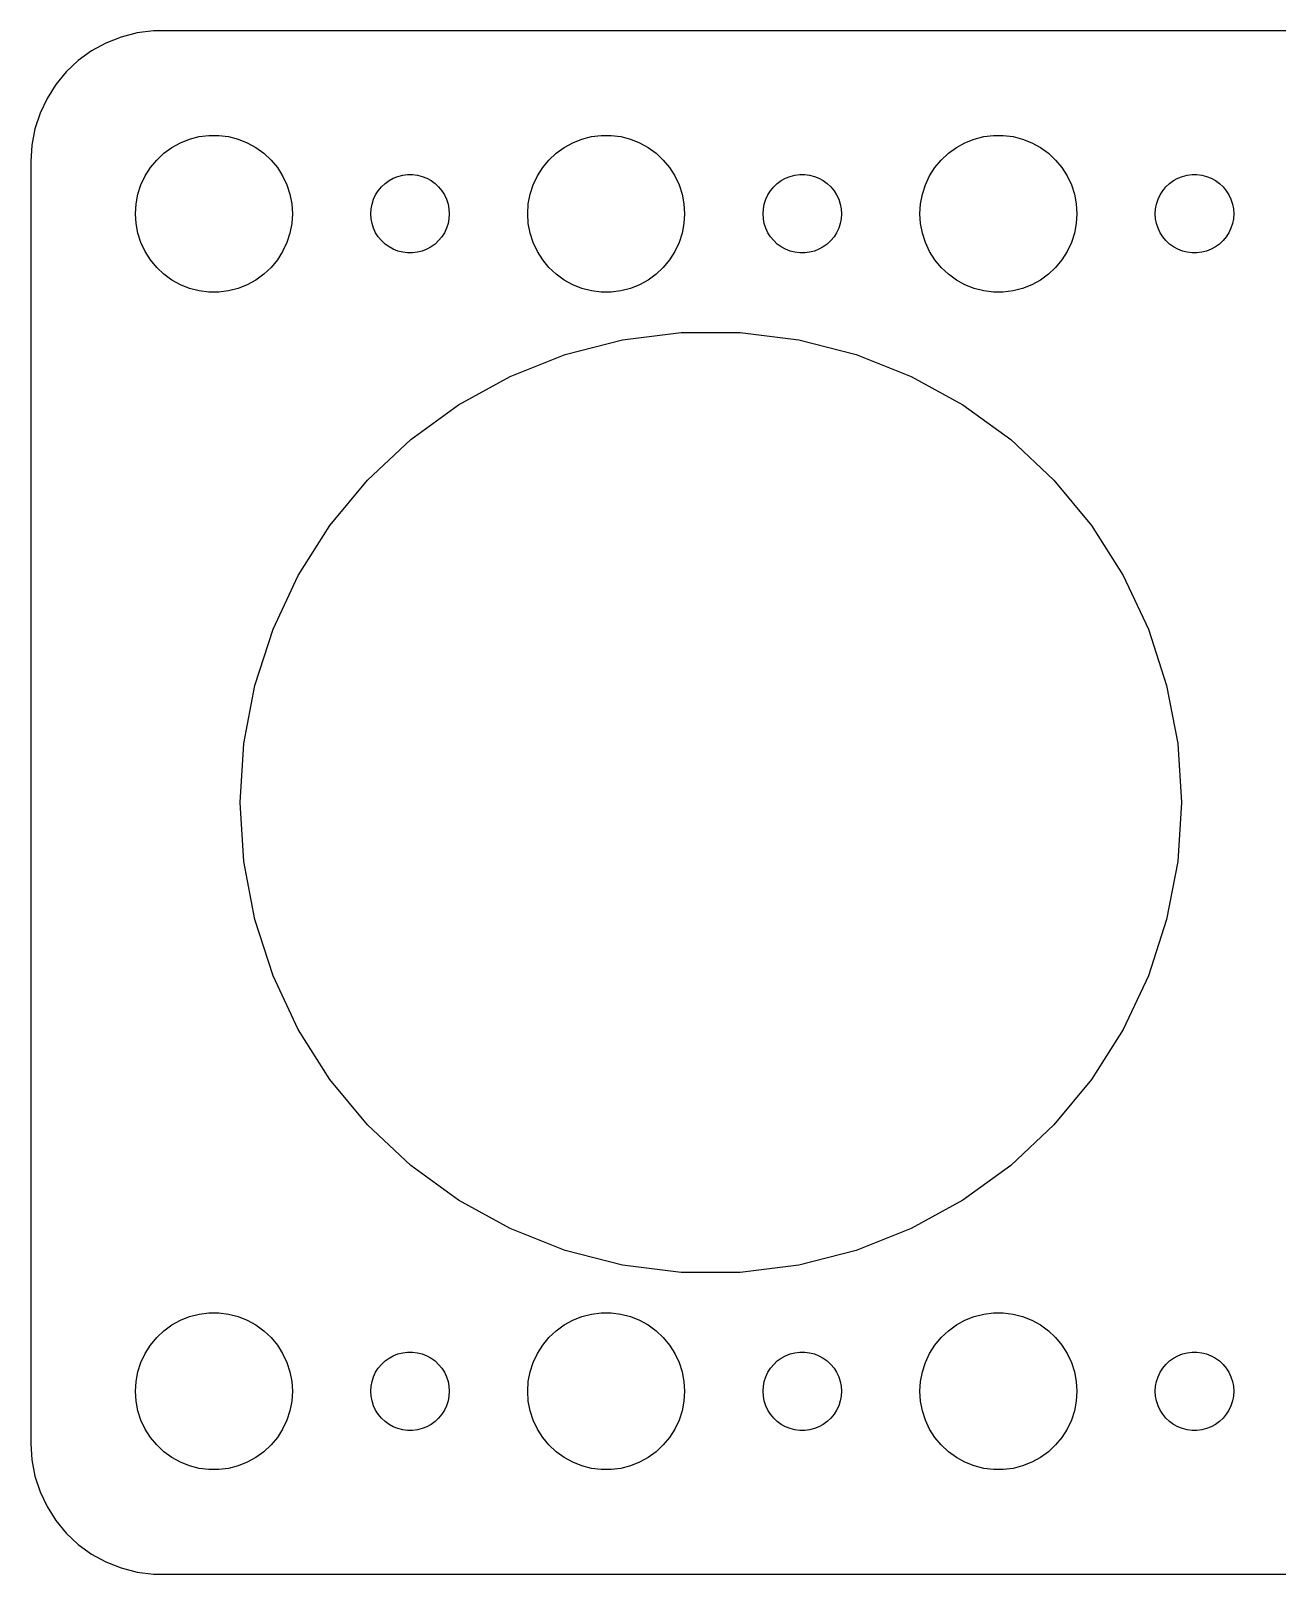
# Model space of a CAD drawing. Header units: metres. Extents: x -67 to 67, y -29 to 29.
# Drawn here: x -67 to -19.3, y -29.5 to 29.5 of the extents above; entities that cross this region are included whole.
import ezdxf

# ---------------------------------------------------------------- set-up
doc = ezdxf.new("R2010")
doc.units = ezdxf.units.M

msp = doc.modelspace()

# ---------------------------------------------------------------- linework, layer by layer
for p, q in [((-62.3139, 29.4901), (-62.9369, 29.4114)), ((62.3139, 29.4901), (-62.3139, 29.4901)), ((-64.1289, 29.0241), (-64.6791, 28.7216)), ((-63.5451, 29.2553), (-64.1289, 29.0241)), ((-62.9369, 29.4114), (-63.5451, 29.2553)), ((-65.1871, 28.3526), (-65.6448, 27.9227)), ((-64.6791, 28.7216), (-65.1871, 28.3526)), ((-65.6448, 27.9227), (-66.0451, 27.4389)), ((-66.0451, 27.4389), (-66.3815, 26.9088)), ((-66.3815, 26.9088), (-66.6489, 26.3406)), ((-66.6489, 26.3406), (-66.8429, 25.7434)), ((-66.8429, 25.7434), (-66.9606, 25.1267)), ((-60.927, 25.3532), (-60.5621, 25.4469)), ((-60.5621, 25.4469), (-60.1884, 25.4941)), ((-60.1884, 25.4941), (-59.8116, 25.4941)), ((-59.8116, 25.4941), (-59.4379, 25.4469)), ((-59.4379, 25.4469), (-59.0729, 25.3532)), ((-45.927, 25.3532), (-45.5621, 25.4469)), ((-45.5621, 25.4469), (-45.1884, 25.4941)), ((-45.1884, 25.4941), (-44.8116, 25.4941)), ((-44.8116, 25.4941), (-44.4379, 25.4469)), ((-44.4379, 25.4469), (-44.0729, 25.3532)), ((-30.927, 25.3532), (-30.5621, 25.4469)), ((-30.5621, 25.4469), (-30.1884, 25.4941)), ((-30.1884, 25.4941), (-29.8116, 25.4941)), ((-29.8116, 25.4941), (-29.4379, 25.4469)), ((-29.4379, 25.4469), (-29.0729, 25.3532)), ((-66.9606, 25.1267), (-67, 24.5)), ((-62.1869, 24.5536), (-61.9123, 24.8115)), ((-61.9123, 24.8115), (-61.6075, 25.033)), ((-61.6075, 25.033), (-61.2773, 25.2145)), ((-61.2773, 25.2145), (-60.927, 25.3532)), ((-59.0729, 25.3532), (-58.7227, 25.2145)), ((-58.7227, 25.2145), (-58.3925, 25.033)), ((-58.3925, 25.033), (-58.0877, 24.8115)), ((-58.0877, 24.8115), (-57.8131, 24.5536)), ((-47.1869, 24.5536), (-46.9123, 24.8115)), ((-46.9123, 24.8115), (-46.6075, 25.033)), ((-46.6075, 25.033), (-46.2773, 25.2145)), ((-46.2773, 25.2145), (-45.927, 25.3532)), ((-44.0729, 25.3532), (-43.7227, 25.2145)), ((-43.7227, 25.2145), (-43.3925, 25.033)), ((-43.3925, 25.033), (-43.0877, 24.8115)), ((-43.0877, 24.8115), (-42.8131, 24.5536)), ((-32.1869, 24.5536), (-31.9123, 24.8115)), ((-31.9123, 24.8115), (-31.6075, 25.033)), ((-31.6075, 25.033), (-31.2773, 25.2145)), ((-31.2773, 25.2145), (-30.927, 25.3532)), ((-29.0729, 25.3532), (-28.7227, 25.2145)), ((-28.7227, 25.2145), (-28.3925, 25.033)), ((-28.3925, 25.033), (-28.0877, 24.8115)), ((-28.0877, 24.8115), (-27.8131, 24.5536)), ((-67, 24.5), (-67, -24.5)), ((-62.6289, 23.9453), (-62.427, 24.2634)), ((-62.427, 24.2634), (-62.1869, 24.5536)), ((-57.8131, 24.5536), (-57.5729, 24.2634)), ((-57.5729, 24.2634), (-57.3711, 23.9453)), ((-47.6289, 23.9453), (-47.427, 24.2634)), ((-47.427, 24.2634), (-47.1869, 24.5536)), ((-42.8131, 24.5536), (-42.5729, 24.2634)), ((-42.5729, 24.2634), (-42.3711, 23.9453)), ((-32.6289, 23.9453), (-32.427, 24.2634)), ((-32.427, 24.2634), (-32.1869, 24.5536)), ((-27.8131, 24.5536), (-27.5729, 24.2634)), ((-27.5729, 24.2634), (-27.3711, 23.9453)), ((-62.9057, 23.2461), (-62.7893, 23.6044)), ((-62.7893, 23.6044), (-62.6289, 23.9453)), ((-57.3711, 23.9453), (-57.2107, 23.6044)), ((-57.2107, 23.6044), (-57.0942, 23.2461)), ((-53.5934, 23.5268), (-53.4561, 23.6558)), ((-53.4561, 23.6558), (-53.3037, 23.7665)), ((-53.3037, 23.7665), (-53.1387, 23.8572)), ((-53.1387, 23.8572), (-52.9635, 23.9266)), ((-52.9635, 23.9266), (-52.7811, 23.9734)), ((-52.7811, 23.9734), (-52.5942, 23.997)), ((-52.5942, 23.997), (-52.4058, 23.997)), ((-52.4058, 23.997), (-52.2189, 23.9734)), ((-52.2189, 23.9734), (-52.0365, 23.9266)), ((-52.0365, 23.9266), (-51.8613, 23.8572)), ((-51.8613, 23.8572), (-51.6963, 23.7665)), ((-51.6963, 23.7665), (-51.5439, 23.6558)), ((-51.5439, 23.6558), (-51.4065, 23.5268)), ((-47.9057, 23.2461), (-47.7893, 23.6044)), ((-47.7893, 23.6044), (-47.6289, 23.9453)), ((-42.3711, 23.9453), (-42.2107, 23.6044)), ((-42.2107, 23.6044), (-42.0942, 23.2461)), ((-38.5934, 23.5268), (-38.4561, 23.6558)), ((-38.4561, 23.6558), (-38.3037, 23.7665)), ((-38.3037, 23.7665), (-38.1387, 23.8572)), ((-38.1387, 23.8572), (-37.9635, 23.9266)), ((-37.9635, 23.9266), (-37.7811, 23.9734)), ((-37.7811, 23.9734), (-37.5942, 23.997)), ((-37.5942, 23.997), (-37.4058, 23.997)), ((-37.4058, 23.997), (-37.2189, 23.9734)), ((-37.2189, 23.9734), (-37.0365, 23.9266)), ((-37.0365, 23.9266), (-36.8613, 23.8572)), ((-36.8613, 23.8572), (-36.6963, 23.7665)), ((-36.6963, 23.7665), (-36.5439, 23.6558)), ((-36.5439, 23.6558), (-36.4065, 23.5268)), ((-32.9057, 23.2461), (-32.7893, 23.6044)), ((-32.7893, 23.6044), (-32.6289, 23.9453)), ((-27.3711, 23.9453), (-27.2107, 23.6044)), ((-27.2107, 23.6044), (-27.0942, 23.2461)), ((-23.5934, 23.5268), (-23.4561, 23.6558)), ((-23.4561, 23.6558), (-23.3037, 23.7665)), ((-23.3037, 23.7665), (-23.1387, 23.8572)), ((-23.1387, 23.8572), (-22.9635, 23.9266)), ((-22.9635, 23.9266), (-22.7811, 23.9734)), ((-22.7811, 23.9734), (-22.5942, 23.997)), ((-22.5942, 23.997), (-22.4058, 23.997)), ((-22.4058, 23.997), (-22.2189, 23.9734)), ((-22.2189, 23.9734), (-22.0365, 23.9266)), ((-22.0365, 23.9266), (-21.8613, 23.8572)), ((-21.8613, 23.8572), (-21.6963, 23.7665)), ((-21.6963, 23.7665), (-21.5439, 23.6558)), ((-21.5439, 23.6558), (-21.4065, 23.5268)), ((-62.9763, 22.876), (-62.9057, 23.2461)), ((-57.0942, 23.2461), (-57.0237, 22.876)), ((-53.9529, 22.873), (-53.8947, 23.0522)), ((-53.8947, 23.0522), (-53.8145, 23.2226)), ((-53.8145, 23.2226), (-53.7135, 23.3817)), ((-53.7135, 23.3817), (-53.5934, 23.5268)), ((-51.4065, 23.5268), (-51.2865, 23.3817)), ((-51.2865, 23.3817), (-51.1855, 23.2226)), ((-51.1855, 23.2226), (-51.1053, 23.0522)), ((-51.1053, 23.0522), (-51.0471, 22.873)), ((-47.9763, 22.876), (-47.9057, 23.2461)), ((-42.0942, 23.2461), (-42.0237, 22.876)), ((-38.9529, 22.873), (-38.8947, 23.0522)), ((-38.8947, 23.0522), (-38.8145, 23.2226)), ((-38.8145, 23.2226), (-38.7135, 23.3817)), ((-38.7135, 23.3817), (-38.5934, 23.5268)), ((-36.4065, 23.5268), (-36.2865, 23.3817)), ((-36.2865, 23.3817), (-36.1855, 23.2226)), ((-36.1855, 23.2226), (-36.1053, 23.0522)), ((-36.1053, 23.0522), (-36.0471, 22.873)), ((-32.9763, 22.876), (-32.9057, 23.2461)), ((-27.0942, 23.2461), (-27.0237, 22.876)), ((-23.9529, 22.873), (-23.8947, 23.0522)), ((-23.8947, 23.0522), (-23.8145, 23.2226)), ((-23.8145, 23.2226), (-23.7135, 23.3817)), ((-23.7135, 23.3817), (-23.5934, 23.5268)), ((-21.4065, 23.5268), (-21.2865, 23.3817)), ((-21.2865, 23.3817), (-21.1855, 23.2226)), ((-21.1855, 23.2226), (-21.1053, 23.0522)), ((-21.1053, 23.0522), (-21.0471, 22.873)), ((-63, 22.5), (-62.9763, 22.876)), ((-62.9763, 22.124), (-63, 22.5)), ((-57.0237, 22.876), (-57, 22.5)), ((-57, 22.5), (-57.0237, 22.124)), ((-54, 22.5), (-53.9882, 22.688)), ((-53.9882, 22.312), (-54, 22.5)), ((-53.9882, 22.688), (-53.9529, 22.873)), ((-51.0471, 22.873), (-51.0118, 22.688)), ((-51.0118, 22.688), (-51, 22.5)), ((-51, 22.5), (-51.0118, 22.312)), ((-48, 22.5), (-47.9763, 22.876)), ((-47.9763, 22.124), (-48, 22.5)), ((-42.0237, 22.876), (-42, 22.5)), ((-42, 22.5), (-42.0237, 22.124)), ((-39, 22.5), (-38.9882, 22.688)), ((-38.9882, 22.312), (-39, 22.5)), ((-38.9882, 22.688), (-38.9529, 22.873)), ((-36.0471, 22.873), (-36.0118, 22.688)), ((-36.0118, 22.688), (-36, 22.5)), ((-36, 22.5), (-36.0118, 22.312)), ((-33, 22.5), (-32.9763, 22.876)), ((-32.9763, 22.124), (-33, 22.5)), ((-27.0237, 22.876), (-27, 22.5)), ((-27, 22.5), (-27.0237, 22.124)), ((-24, 22.5), (-23.9882, 22.688)), ((-23.9882, 22.312), (-24, 22.5)), ((-23.9882, 22.688), (-23.9529, 22.873)), ((-21.0471, 22.873), (-21.0118, 22.688)), ((-21.0118, 22.688), (-21, 22.5)), ((-21, 22.5), (-21.0118, 22.312)), ((-62.9057, 21.7539), (-62.9763, 22.124)), ((-57.0237, 22.124), (-57.0942, 21.7539)), ((-53.9529, 22.127), (-53.9882, 22.312)), ((-53.8947, 21.9478), (-53.9529, 22.127)), ((-53.8145, 21.7774), (-53.8947, 21.9478)), ((-51.1053, 21.9478), (-51.1855, 21.7774)), ((-51.0471, 22.127), (-51.1053, 21.9478)), ((-51.0118, 22.312), (-51.0471, 22.127)), ((-47.9057, 21.7539), (-47.9763, 22.124)), ((-42.0237, 22.124), (-42.0942, 21.7539)), ((-38.9529, 22.127), (-38.9882, 22.312)), ((-38.8947, 21.9478), (-38.9529, 22.127)), ((-38.8145, 21.7774), (-38.8947, 21.9478)), ((-36.1053, 21.9478), (-36.1855, 21.7774)), ((-36.0471, 22.127), (-36.1053, 21.9478)), ((-36.0118, 22.312), (-36.0471, 22.127)), ((-32.9057, 21.7539), (-32.9763, 22.124)), ((-27.0237, 22.124), (-27.0942, 21.7539)), ((-23.9529, 22.127), (-23.9882, 22.312)), ((-23.8947, 21.9478), (-23.9529, 22.127)), ((-23.8145, 21.7774), (-23.8947, 21.9478)), ((-21.1053, 21.9478), (-21.1855, 21.7774)), ((-21.0471, 22.127), (-21.1053, 21.9478)), ((-21.0118, 22.312), (-21.0471, 22.127)), ((-62.7893, 21.3956), (-62.9057, 21.7539)), ((-62.6289, 21.0547), (-62.7893, 21.3956)), ((-57.2107, 21.3956), (-57.3711, 21.0547)), ((-57.0942, 21.7539), (-57.2107, 21.3956)), ((-53.7135, 21.6183), (-53.8145, 21.7774)), ((-53.5934, 21.4732), (-53.7135, 21.6183)), ((-53.4561, 21.3442), (-53.5934, 21.4732)), ((-53.3037, 21.2335), (-53.4561, 21.3442)), ((-53.1387, 21.1427), (-53.3037, 21.2335)), ((-51.6963, 21.2335), (-51.8613, 21.1427)), ((-51.5439, 21.3442), (-51.6963, 21.2335)), ((-51.4065, 21.4732), (-51.5439, 21.3442)), ((-51.2865, 21.6183), (-51.4065, 21.4732)), ((-51.1855, 21.7774), (-51.2865, 21.6183)), ((-47.7893, 21.3956), (-47.9057, 21.7539)), ((-47.6289, 21.0547), (-47.7893, 21.3956)), ((-42.2107, 21.3956), (-42.3711, 21.0547)), ((-42.0942, 21.7539), (-42.2107, 21.3956)), ((-38.7135, 21.6183), (-38.8145, 21.7774)), ((-38.5934, 21.4732), (-38.7135, 21.6183)), ((-38.4561, 21.3442), (-38.5934, 21.4732)), ((-38.3037, 21.2335), (-38.4561, 21.3442)), ((-38.1387, 21.1427), (-38.3037, 21.2335)), ((-36.6963, 21.2335), (-36.8613, 21.1427)), ((-36.5439, 21.3442), (-36.6963, 21.2335)), ((-36.4065, 21.4732), (-36.5439, 21.3442)), ((-36.2865, 21.6183), (-36.4065, 21.4732)), ((-36.1855, 21.7774), (-36.2865, 21.6183)), ((-32.7893, 21.3956), (-32.9057, 21.7539)), ((-32.6289, 21.0547), (-32.7893, 21.3956)), ((-27.2107, 21.3956), (-27.3711, 21.0547)), ((-27.0942, 21.7539), (-27.2107, 21.3956)), ((-23.7135, 21.6183), (-23.8145, 21.7774)), ((-23.5934, 21.4732), (-23.7135, 21.6183)), ((-23.4561, 21.3442), (-23.5934, 21.4732)), ((-23.3037, 21.2335), (-23.4561, 21.3442)), ((-23.1387, 21.1427), (-23.3037, 21.2335)), ((-21.6963, 21.2335), (-21.8613, 21.1427)), ((-21.5439, 21.3442), (-21.6963, 21.2335)), ((-21.4065, 21.4732), (-21.5439, 21.3442)), ((-21.2865, 21.6183), (-21.4065, 21.4732)), ((-21.1855, 21.7774), (-21.2865, 21.6183)), ((-62.427, 20.7366), (-62.6289, 21.0547)), ((-62.1869, 20.4464), (-62.427, 20.7366)), ((-57.5729, 20.7366), (-57.8131, 20.4464)), ((-57.3711, 21.0547), (-57.5729, 20.7366)), ((-52.9635, 21.0734), (-53.1387, 21.1427)), ((-52.7811, 21.0266), (-52.9635, 21.0734)), ((-52.5942, 21.003), (-52.7811, 21.0266)), ((-52.4058, 21.003), (-52.5942, 21.003)), ((-52.2189, 21.0266), (-52.4058, 21.003)), ((-52.0365, 21.0734), (-52.2189, 21.0266)), ((-51.8613, 21.1427), (-52.0365, 21.0734)), ((-47.427, 20.7366), (-47.6289, 21.0547)), ((-47.1869, 20.4464), (-47.427, 20.7366)), ((-42.5729, 20.7366), (-42.8131, 20.4464)), ((-42.3711, 21.0547), (-42.5729, 20.7366)), ((-37.9635, 21.0734), (-38.1387, 21.1427)), ((-37.7811, 21.0266), (-37.9635, 21.0734)), ((-37.5942, 21.003), (-37.7811, 21.0266)), ((-37.4058, 21.003), (-37.5942, 21.003)), ((-37.2189, 21.0266), (-37.4058, 21.003)), ((-37.0365, 21.0734), (-37.2189, 21.0266)), ((-36.8613, 21.1427), (-37.0365, 21.0734)), ((-32.427, 20.7366), (-32.6289, 21.0547)), ((-32.1869, 20.4464), (-32.427, 20.7366)), ((-27.5729, 20.7366), (-27.8131, 20.4464)), ((-27.3711, 21.0547), (-27.5729, 20.7366)), ((-22.9635, 21.0734), (-23.1387, 21.1427)), ((-22.7811, 21.0266), (-22.9635, 21.0734)), ((-22.5942, 21.003), (-22.7811, 21.0266)), ((-22.4058, 21.003), (-22.5942, 21.003)), ((-22.2189, 21.0266), (-22.4058, 21.003)), ((-22.0365, 21.0734), (-22.2189, 21.0266)), ((-21.8613, 21.1427), (-22.0365, 21.0734)), ((-61.9123, 20.1884), (-62.1869, 20.4464)), ((-61.6075, 19.967), (-61.9123, 20.1884)), ((-58.0877, 20.1884), (-58.3925, 19.967)), ((-57.8131, 20.4464), (-58.0877, 20.1884)), ((-46.9123, 20.1884), (-47.1869, 20.4464)), ((-46.6075, 19.967), (-46.9123, 20.1884)), ((-43.0877, 20.1884), (-43.3925, 19.967)), ((-42.8131, 20.4464), (-43.0877, 20.1884)), ((-31.9123, 20.1884), (-32.1869, 20.4464)), ((-31.6075, 19.967), (-31.9123, 20.1884)), ((-28.0877, 20.1884), (-28.3925, 19.967)), ((-27.8131, 20.4464), (-28.0877, 20.1884)), ((-61.2773, 19.7855), (-61.6075, 19.967)), ((-60.927, 19.6468), (-61.2773, 19.7855)), ((-60.5621, 19.5531), (-60.927, 19.6468)), ((-60.1884, 19.5059), (-60.5621, 19.5531)), ((-59.8116, 19.5059), (-60.1884, 19.5059)), ((-59.4379, 19.5531), (-59.8116, 19.5059)), ((-59.0729, 19.6468), (-59.4379, 19.5531)), ((-58.7227, 19.7855), (-59.0729, 19.6468)), ((-58.3925, 19.967), (-58.7227, 19.7855)), ((-46.2773, 19.7855), (-46.6075, 19.967)), ((-45.927, 19.6468), (-46.2773, 19.7855)), ((-45.5621, 19.5531), (-45.927, 19.6468)), ((-45.1884, 19.5059), (-45.5621, 19.5531)), ((-44.8116, 19.5059), (-45.1884, 19.5059)), ((-44.4379, 19.5531), (-44.8116, 19.5059)), ((-44.0729, 19.6468), (-44.4379, 19.5531)), ((-43.7227, 19.7855), (-44.0729, 19.6468)), ((-43.3925, 19.967), (-43.7227, 19.7855)), ((-31.2773, 19.7855), (-31.6075, 19.967)), ((-30.927, 19.6468), (-31.2773, 19.7855)), ((-30.5621, 19.5531), (-30.927, 19.6468)), ((-30.1884, 19.5059), (-30.5621, 19.5531)), ((-29.8116, 19.5059), (-30.1884, 19.5059)), ((-29.4379, 19.5531), (-29.8116, 19.5059)), ((-29.0729, 19.6468), (-29.4379, 19.5531)), ((-28.7227, 19.7855), (-29.0729, 19.6468)), ((-28.3925, 19.967), (-28.7227, 19.7855)), ((-44.3729, 17.6812), (-42.1302, 17.9645)), ((-42.1302, 17.9645), (-39.8698, 17.9645)), ((-39.8698, 17.9645), (-37.6271, 17.6812)), ((-48.664, 16.2869), (-46.5623, 17.119)), ((-46.5623, 17.119), (-44.3729, 17.6812)), ((-37.6271, 17.6812), (-35.4377, 17.119)), ((-35.4377, 17.119), (-33.336, 16.2869)), ((-50.6449, 15.1979), (-48.664, 16.2869)), ((-33.336, 16.2869), (-31.3551, 15.1979)), ((-52.4736, 13.8692), (-50.6449, 15.1979)), ((-31.3551, 15.1979), (-29.5264, 13.8692)), ((-54.1214, 12.3218), (-52.4736, 13.8692)), ((-29.5264, 13.8692), (-27.8786, 12.3218)), ((-55.5623, 10.5801), (-54.1214, 12.3218)), ((-27.8786, 12.3218), (-26.4377, 10.5801)), ((-56.7735, 8.67155), (-55.5623, 10.5801)), ((-26.4377, 10.5801), (-25.2265, 8.67155)), ((-57.736, 6.62624), (-56.7735, 8.67155)), ((-25.2265, 8.67155), (-24.264, 6.62624)), ((-58.4345, 4.47641), (-57.736, 6.62624)), ((-24.264, 6.62624), (-23.5655, 4.47641)), ((-58.8581, 2.256), (-58.4345, 4.47641)), ((-23.5655, 4.47641), (-23.1419, 2.256)), ((-59, 0), (-58.8581, 2.256)), ((-23.1419, 2.256), (-23, 0)), ((-58.8581, -2.256), (-59, 0)), ((-23, 0), (-23.1419, -2.256)), ((-58.4345, -4.47641), (-58.8581, -2.256)), ((-23.1419, -2.256), (-23.5655, -4.47641)), ((-57.736, -6.62624), (-58.4345, -4.47641)), ((-23.5655, -4.47641), (-24.264, -6.62624)), ((-56.7735, -8.67155), (-57.736, -6.62624)), ((-24.264, -6.62624), (-25.2265, -8.67155)), ((-55.5623, -10.5801), (-56.7735, -8.67155)), ((-25.2265, -8.67155), (-26.4377, -10.5801)), ((-54.1214, -12.3218), (-55.5623, -10.5801)), ((-26.4377, -10.5801), (-27.8786, -12.3218)), ((-52.4736, -13.8692), (-54.1214, -12.3218)), ((-27.8786, -12.3218), (-29.5264, -13.8692)), ((-50.6449, -15.1979), (-52.4736, -13.8692)), ((-29.5264, -13.8692), (-31.3551, -15.1979)), ((-48.664, -16.2869), (-50.6449, -15.1979)), ((-31.3551, -15.1979), (-33.336, -16.2869)), ((-46.5623, -17.119), (-48.664, -16.2869)), ((-33.336, -16.2869), (-35.4377, -17.119)), ((-44.3729, -17.6812), (-46.5623, -17.119)), ((-42.1302, -17.9645), (-44.3729, -17.6812)), ((-37.6271, -17.6812), (-39.8698, -17.9645)), ((-35.4377, -17.119), (-37.6271, -17.6812)), ((-39.8698, -17.9645), (-42.1302, -17.9645)), ((-61.9123, -20.1884), (-61.6075, -19.967)), ((-61.6075, -19.967), (-61.2773, -19.7855)), ((-61.2773, -19.7855), (-60.927, -19.6468)), ((-60.927, -19.6468), (-60.5621, -19.5531)), ((-60.5621, -19.5531), (-60.1884, -19.5059)), ((-60.1884, -19.5059), (-59.8116, -19.5059)), ((-59.8116, -19.5059), (-59.4379, -19.5531)), ((-59.4379, -19.5531), (-59.0729, -19.6468)), ((-59.0729, -19.6468), (-58.7227, -19.7855)), ((-58.7227, -19.7855), (-58.3925, -19.967)), ((-58.3925, -19.967), (-58.0877, -20.1884)), ((-46.9123, -20.1884), (-46.6075, -19.967)), ((-46.6075, -19.967), (-46.2773, -19.7855)), ((-46.2773, -19.7855), (-45.927, -19.6468)), ((-45.927, -19.6468), (-45.5621, -19.5531)), ((-45.5621, -19.5531), (-45.1884, -19.5059)), ((-45.1884, -19.5059), (-44.8116, -19.5059)), ((-44.8116, -19.5059), (-44.4379, -19.5531)), ((-44.4379, -19.5531), (-44.0729, -19.6468)), ((-44.0729, -19.6468), (-43.7227, -19.7855)), ((-43.7227, -19.7855), (-43.3925, -19.967)), ((-43.3925, -19.967), (-43.0877, -20.1884)), ((-31.9123, -20.1884), (-31.6075, -19.967)), ((-31.6075, -19.967), (-31.2773, -19.7855)), ((-31.2773, -19.7855), (-30.927, -19.6468)), ((-30.927, -19.6468), (-30.5621, -19.5531)), ((-30.5621, -19.5531), (-30.1884, -19.5059)), ((-30.1884, -19.5059), (-29.8116, -19.5059)), ((-29.8116, -19.5059), (-29.4379, -19.5531)), ((-29.4379, -19.5531), (-29.0729, -19.6468)), ((-29.0729, -19.6468), (-28.7227, -19.7855)), ((-28.7227, -19.7855), (-28.3925, -19.967)), ((-28.3925, -19.967), (-28.0877, -20.1884)), ((-62.427, -20.7366), (-62.1869, -20.4464)), ((-62.1869, -20.4464), (-61.9123, -20.1884)), ((-58.0877, -20.1884), (-57.8131, -20.4464)), ((-57.8131, -20.4464), (-57.5729, -20.7366)), ((-47.427, -20.7366), (-47.1869, -20.4464)), ((-47.1869, -20.4464), (-46.9123, -20.1884)), ((-43.0877, -20.1884), (-42.8131, -20.4464)), ((-42.8131, -20.4464), (-42.5729, -20.7366)), ((-32.427, -20.7366), (-32.1869, -20.4464)), ((-32.1869, -20.4464), (-31.9123, -20.1884)), ((-28.0877, -20.1884), (-27.8131, -20.4464)), ((-27.8131, -20.4464), (-27.5729, -20.7366)), ((-62.7893, -21.3956), (-62.6289, -21.0547)), ((-62.6289, -21.0547), (-62.427, -20.7366)), ((-57.5729, -20.7366), (-57.3711, -21.0547)), ((-57.3711, -21.0547), (-57.2107, -21.3956)), ((-53.3037, -21.2335), (-53.1387, -21.1427)), ((-53.1387, -21.1427), (-52.9635, -21.0734)), ((-52.9635, -21.0734), (-52.7811, -21.0266)), ((-52.7811, -21.0266), (-52.5942, -21.003)), ((-52.5942, -21.003), (-52.4058, -21.003)), ((-52.4058, -21.003), (-52.2189, -21.0266)), ((-52.2189, -21.0266), (-52.0365, -21.0734)), ((-52.0365, -21.0734), (-51.8613, -21.1427)), ((-51.8613, -21.1427), (-51.6963, -21.2335)), ((-47.7893, -21.3956), (-47.6289, -21.0547)), ((-47.6289, -21.0547), (-47.427, -20.7366)), ((-42.5729, -20.7366), (-42.3711, -21.0547)), ((-42.3711, -21.0547), (-42.2107, -21.3956)), ((-38.3037, -21.2335), (-38.1387, -21.1427)), ((-38.1387, -21.1427), (-37.9635, -21.0734)), ((-37.9635, -21.0734), (-37.7811, -21.0266)), ((-37.7811, -21.0266), (-37.5942, -21.003)), ((-37.5942, -21.003), (-37.4058, -21.003)), ((-37.4058, -21.003), (-37.2189, -21.0266)), ((-37.2189, -21.0266), (-37.0365, -21.0734)), ((-37.0365, -21.0734), (-36.8613, -21.1427)), ((-36.8613, -21.1427), (-36.6963, -21.2335)), ((-32.7893, -21.3956), (-32.6289, -21.0547)), ((-32.6289, -21.0547), (-32.427, -20.7366)), ((-27.5729, -20.7366), (-27.3711, -21.0547)), ((-27.3711, -21.0547), (-27.2107, -21.3956)), ((-23.3037, -21.2335), (-23.1387, -21.1427)), ((-23.1387, -21.1427), (-22.9635, -21.0734)), ((-22.9635, -21.0734), (-22.7811, -21.0266)), ((-22.7811, -21.0266), (-22.5942, -21.003)), ((-22.5942, -21.003), (-22.4058, -21.003)), ((-22.4058, -21.003), (-22.2189, -21.0266)), ((-22.2189, -21.0266), (-22.0365, -21.0734)), ((-22.0365, -21.0734), (-21.8613, -21.1427)), ((-21.8613, -21.1427), (-21.6963, -21.2335)), ((-62.9763, -22.124), (-62.9057, -21.7539)), ((-62.9057, -21.7539), (-62.7893, -21.3956)), ((-57.2107, -21.3956), (-57.0942, -21.7539)), ((-57.0942, -21.7539), (-57.0237, -22.124)), ((-53.8947, -21.9478), (-53.8145, -21.7774)), ((-53.8145, -21.7774), (-53.7135, -21.6183)), ((-53.7135, -21.6183), (-53.5934, -21.4732)), ((-53.5934, -21.4732), (-53.4561, -21.3442)), ((-53.4561, -21.3442), (-53.3037, -21.2335)), ((-51.6963, -21.2335), (-51.5439, -21.3442)), ((-51.5439, -21.3442), (-51.4065, -21.4732)), ((-51.4065, -21.4732), (-51.2865, -21.6183)), ((-51.2865, -21.6183), (-51.1855, -21.7774)), ((-51.1855, -21.7774), (-51.1053, -21.9478)), ((-47.9763, -22.124), (-47.9057, -21.7539)), ((-47.9057, -21.7539), (-47.7893, -21.3956)), ((-42.2107, -21.3956), (-42.0942, -21.7539)), ((-42.0942, -21.7539), (-42.0237, -22.124)), ((-38.8947, -21.9478), (-38.8145, -21.7774)), ((-38.8145, -21.7774), (-38.7135, -21.6183)), ((-38.7135, -21.6183), (-38.5934, -21.4732)), ((-38.5934, -21.4732), (-38.4561, -21.3442)), ((-38.4561, -21.3442), (-38.3037, -21.2335)), ((-36.6963, -21.2335), (-36.5439, -21.3442)), ((-36.5439, -21.3442), (-36.4065, -21.4732)), ((-36.4065, -21.4732), (-36.2865, -21.6183)), ((-36.2865, -21.6183), (-36.1855, -21.7774)), ((-36.1855, -21.7774), (-36.1053, -21.9478)), ((-32.9763, -22.124), (-32.9057, -21.7539)), ((-32.9057, -21.7539), (-32.7893, -21.3956)), ((-27.2107, -21.3956), (-27.0942, -21.7539)), ((-27.0942, -21.7539), (-27.0237, -22.124)), ((-23.8947, -21.9478), (-23.8145, -21.7774)), ((-23.8145, -21.7774), (-23.7135, -21.6183)), ((-23.7135, -21.6183), (-23.5934, -21.4732)), ((-23.5934, -21.4732), (-23.4561, -21.3442)), ((-23.4561, -21.3442), (-23.3037, -21.2335)), ((-21.6963, -21.2335), (-21.5439, -21.3442)), ((-21.5439, -21.3442), (-21.4065, -21.4732)), ((-21.4065, -21.4732), (-21.2865, -21.6183)), ((-21.2865, -21.6183), (-21.1855, -21.7774)), ((-21.1855, -21.7774), (-21.1053, -21.9478)), ((-63, -22.5), (-62.9763, -22.124)), ((-57.0237, -22.124), (-57, -22.5)), ((-54, -22.5), (-53.9882, -22.312)), ((-53.9882, -22.312), (-53.9529, -22.127)), ((-53.9529, -22.127), (-53.8947, -21.9478)), ((-51.1053, -21.9478), (-51.0471, -22.127)), ((-51.0471, -22.127), (-51.0118, -22.312)), ((-51.0118, -22.312), (-51, -22.5)), ((-48, -22.5), (-47.9763, -22.124)), ((-42.0237, -22.124), (-42, -22.5)), ((-39, -22.5), (-38.9882, -22.312)), ((-38.9882, -22.312), (-38.9529, -22.127)), ((-38.9529, -22.127), (-38.8947, -21.9478)), ((-36.1053, -21.9478), (-36.0471, -22.127)), ((-36.0471, -22.127), (-36.0118, -22.312)), ((-36.0118, -22.312), (-36, -22.5)), ((-33, -22.5), (-32.9763, -22.124)), ((-27.0237, -22.124), (-27, -22.5)), ((-24, -22.5), (-23.9882, -22.312)), ((-23.9882, -22.312), (-23.9529, -22.127)), ((-23.9529, -22.127), (-23.8947, -21.9478)), ((-21.1053, -21.9478), (-21.0471, -22.127)), ((-21.0471, -22.127), (-21.0118, -22.312)), ((-21.0118, -22.312), (-21, -22.5)), ((-62.9763, -22.876), (-63, -22.5)), ((-62.9057, -23.2461), (-62.9763, -22.876)), ((-57.0237, -22.876), (-57.0942, -23.2461)), ((-57, -22.5), (-57.0237, -22.876)), ((-53.9882, -22.688), (-54, -22.5)), ((-53.9529, -22.873), (-53.9882, -22.688)), ((-53.8947, -23.0522), (-53.9529, -22.873)), ((-51.0471, -22.873), (-51.1053, -23.0522)), ((-51.0118, -22.688), (-51.0471, -22.873)), ((-51, -22.5), (-51.0118, -22.688)), ((-47.9763, -22.876), (-48, -22.5)), ((-47.9057, -23.2461), (-47.9763, -22.876)), ((-42.0237, -22.876), (-42.0942, -23.2461)), ((-42, -22.5), (-42.0237, -22.876)), ((-38.9882, -22.688), (-39, -22.5)), ((-38.9529, -22.873), (-38.9882, -22.688)), ((-38.8947, -23.0522), (-38.9529, -22.873)), ((-36.0471, -22.873), (-36.1053, -23.0522)), ((-36.0118, -22.688), (-36.0471, -22.873)), ((-36, -22.5), (-36.0118, -22.688)), ((-32.9763, -22.876), (-33, -22.5)), ((-32.9057, -23.2461), (-32.9763, -22.876)), ((-27.0237, -22.876), (-27.0942, -23.2461)), ((-27, -22.5), (-27.0237, -22.876)), ((-23.9882, -22.688), (-24, -22.5)), ((-23.9529, -22.873), (-23.9882, -22.688)), ((-23.8947, -23.0522), (-23.9529, -22.873)), ((-21.0471, -22.873), (-21.1053, -23.0522)), ((-21.0118, -22.688), (-21.0471, -22.873)), ((-21, -22.5), (-21.0118, -22.688)), ((-62.7893, -23.6044), (-62.9057, -23.2461)), ((-57.0942, -23.2461), (-57.2107, -23.6044)), ((-53.8145, -23.2226), (-53.8947, -23.0522)), ((-53.7135, -23.3817), (-53.8145, -23.2226)), ((-53.5934, -23.5268), (-53.7135, -23.3817)), ((-53.4561, -23.6558), (-53.5934, -23.5268)), ((-51.4065, -23.5268), (-51.5439, -23.6558)), ((-51.2865, -23.3817), (-51.4065, -23.5268)), ((-51.1855, -23.2226), (-51.2865, -23.3817)), ((-51.1053, -23.0522), (-51.1855, -23.2226)), ((-47.7893, -23.6044), (-47.9057, -23.2461)), ((-42.0942, -23.2461), (-42.2107, -23.6044)), ((-38.8145, -23.2226), (-38.8947, -23.0522)), ((-38.7135, -23.3817), (-38.8145, -23.2226)), ((-38.5934, -23.5268), (-38.7135, -23.3817)), ((-38.4561, -23.6558), (-38.5934, -23.5268)), ((-36.4065, -23.5268), (-36.5439, -23.6558)), ((-36.2865, -23.3817), (-36.4065, -23.5268)), ((-36.1855, -23.2226), (-36.2865, -23.3817)), ((-36.1053, -23.0522), (-36.1855, -23.2226)), ((-32.7893, -23.6044), (-32.9057, -23.2461)), ((-27.0942, -23.2461), (-27.2107, -23.6044)), ((-23.8145, -23.2226), (-23.8947, -23.0522)), ((-23.7135, -23.3817), (-23.8145, -23.2226)), ((-23.5934, -23.5268), (-23.7135, -23.3817)), ((-23.4561, -23.6558), (-23.5934, -23.5268)), ((-21.4065, -23.5268), (-21.5439, -23.6558)), ((-21.2865, -23.3817), (-21.4065, -23.5268)), ((-21.1855, -23.2226), (-21.2865, -23.3817)), ((-21.1053, -23.0522), (-21.1855, -23.2226)), ((-62.6289, -23.9453), (-62.7893, -23.6044)), ((-62.427, -24.2634), (-62.6289, -23.9453)), ((-57.3711, -23.9453), (-57.5729, -24.2634)), ((-57.2107, -23.6044), (-57.3711, -23.9453)), ((-53.3037, -23.7665), (-53.4561, -23.6558)), ((-53.1387, -23.8572), (-53.3037, -23.7665)), ((-52.9635, -23.9266), (-53.1387, -23.8572)), ((-52.7811, -23.9734), (-52.9635, -23.9266)), ((-52.5942, -23.997), (-52.7811, -23.9734)), ((-52.4058, -23.997), (-52.5942, -23.997)), ((-52.2189, -23.9734), (-52.4058, -23.997)), ((-52.0365, -23.9266), (-52.2189, -23.9734)), ((-51.8613, -23.8572), (-52.0365, -23.9266)), ((-51.6963, -23.7665), (-51.8613, -23.8572)), ((-51.5439, -23.6558), (-51.6963, -23.7665)), ((-47.6289, -23.9453), (-47.7893, -23.6044)), ((-47.427, -24.2634), (-47.6289, -23.9453)), ((-42.3711, -23.9453), (-42.5729, -24.2634)), ((-42.2107, -23.6044), (-42.3711, -23.9453)), ((-38.3037, -23.7665), (-38.4561, -23.6558)), ((-38.1387, -23.8572), (-38.3037, -23.7665)), ((-37.9635, -23.9266), (-38.1387, -23.8572)), ((-37.7811, -23.9734), (-37.9635, -23.9266)), ((-37.5942, -23.997), (-37.7811, -23.9734)), ((-37.4058, -23.997), (-37.5942, -23.997)), ((-37.2189, -23.9734), (-37.4058, -23.997)), ((-37.0365, -23.9266), (-37.2189, -23.9734)), ((-36.8613, -23.8572), (-37.0365, -23.9266)), ((-36.6963, -23.7665), (-36.8613, -23.8572)), ((-36.5439, -23.6558), (-36.6963, -23.7665)), ((-32.6289, -23.9453), (-32.7893, -23.6044)), ((-32.427, -24.2634), (-32.6289, -23.9453)), ((-27.3711, -23.9453), (-27.5729, -24.2634)), ((-27.2107, -23.6044), (-27.3711, -23.9453)), ((-23.3037, -23.7665), (-23.4561, -23.6558)), ((-23.1387, -23.8572), (-23.3037, -23.7665)), ((-22.9635, -23.9266), (-23.1387, -23.8572)), ((-22.7811, -23.9734), (-22.9635, -23.9266)), ((-22.5942, -23.997), (-22.7811, -23.9734)), ((-22.4058, -23.997), (-22.5942, -23.997)), ((-22.2189, -23.9734), (-22.4058, -23.997)), ((-22.0365, -23.9266), (-22.2189, -23.9734)), ((-21.8613, -23.8572), (-22.0365, -23.9266)), ((-21.6963, -23.7665), (-21.8613, -23.8572)), ((-21.5439, -23.6558), (-21.6963, -23.7665)), ((-67, -24.5), (-66.9606, -25.1267)), ((-62.1869, -24.5536), (-62.427, -24.2634)), ((-61.9123, -24.8115), (-62.1869, -24.5536)), ((-57.8131, -24.5536), (-58.0877, -24.8115)), ((-57.5729, -24.2634), (-57.8131, -24.5536)), ((-47.1869, -24.5536), (-47.427, -24.2634)), ((-46.9123, -24.8115), (-47.1869, -24.5536)), ((-42.8131, -24.5536), (-43.0877, -24.8115)), ((-42.5729, -24.2634), (-42.8131, -24.5536)), ((-32.1869, -24.5536), (-32.427, -24.2634)), ((-31.9123, -24.8115), (-32.1869, -24.5536)), ((-27.8131, -24.5536), (-28.0877, -24.8115)), ((-27.5729, -24.2634), (-27.8131, -24.5536)), ((-66.9606, -25.1267), (-66.8429, -25.7434)), ((-61.6075, -25.033), (-61.9123, -24.8115)), ((-61.2773, -25.2145), (-61.6075, -25.033)), ((-60.927, -25.3532), (-61.2773, -25.2145)), ((-60.5621, -25.4469), (-60.927, -25.3532)), ((-59.0729, -25.3532), (-59.4379, -25.4469)), ((-58.7227, -25.2145), (-59.0729, -25.3532)), ((-58.3925, -25.033), (-58.7227, -25.2145)), ((-58.0877, -24.8115), (-58.3925, -25.033)), ((-46.6075, -25.033), (-46.9123, -24.8115)), ((-46.2773, -25.2145), (-46.6075, -25.033)), ((-45.927, -25.3532), (-46.2773, -25.2145)), ((-45.5621, -25.4469), (-45.927, -25.3532)), ((-44.0729, -25.3532), (-44.4379, -25.4469)), ((-43.7227, -25.2145), (-44.0729, -25.3532)), ((-43.3925, -25.033), (-43.7227, -25.2145)), ((-43.0877, -24.8115), (-43.3925, -25.033)), ((-31.6075, -25.033), (-31.9123, -24.8115)), ((-31.2773, -25.2145), (-31.6075, -25.033)), ((-30.927, -25.3532), (-31.2773, -25.2145)), ((-30.5621, -25.4469), (-30.927, -25.3532)), ((-29.0729, -25.3532), (-29.4379, -25.4469)), ((-28.7227, -25.2145), (-29.0729, -25.3532)), ((-28.3925, -25.033), (-28.7227, -25.2145)), ((-28.0877, -24.8115), (-28.3925, -25.033)), ((-66.8429, -25.7434), (-66.6489, -26.3406)), ((-60.1884, -25.4941), (-60.5621, -25.4469)), ((-59.8116, -25.4941), (-60.1884, -25.4941)), ((-59.4379, -25.4469), (-59.8116, -25.4941)), ((-45.1884, -25.4941), (-45.5621, -25.4469)), ((-44.8116, -25.4941), (-45.1884, -25.4941)), ((-44.4379, -25.4469), (-44.8116, -25.4941)), ((-30.1884, -25.4941), (-30.5621, -25.4469)), ((-29.8116, -25.4941), (-30.1884, -25.4941)), ((-29.4379, -25.4469), (-29.8116, -25.4941)), ((-66.6489, -26.3406), (-66.3815, -26.9088)), ((-66.3815, -26.9088), (-66.0451, -27.4389)), ((-66.0451, -27.4389), (-65.6448, -27.9227)), ((-65.6448, -27.9227), (-65.1871, -28.3526)), ((-65.1871, -28.3526), (-64.6791, -28.7216)), ((-64.6791, -28.7216), (-64.1289, -29.0241)), ((-64.1289, -29.0241), (-63.5451, -29.2553)), ((-63.5451, -29.2553), (-62.9369, -29.4114)), ((-62.9369, -29.4114), (-62.3139, -29.4901)), ((-62.3139, -29.4901), (62.3139, -29.4901))]:
    msp.add_line(p, q)

doc.saveas('drawing.dxf')
